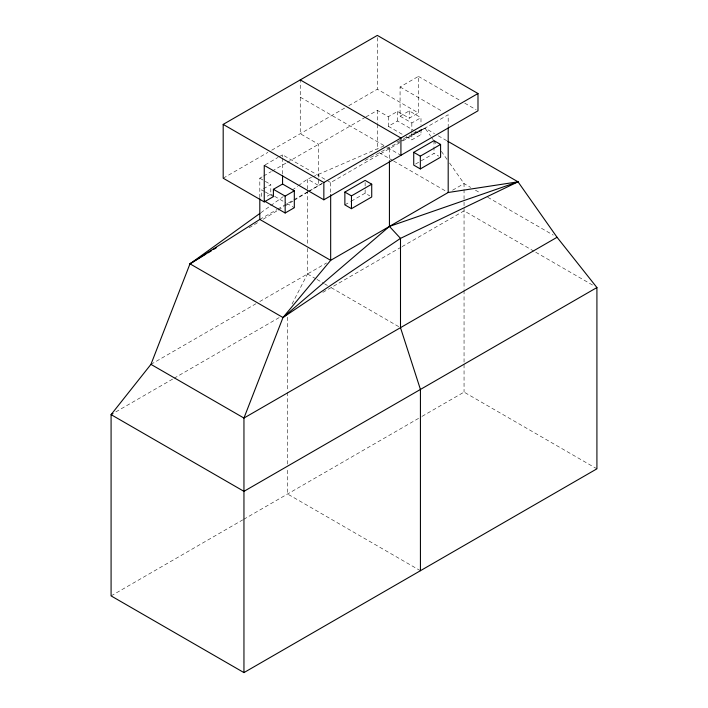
<?xml version="1.0" encoding="UTF-8"?>
<svg xmlns="http://www.w3.org/2000/svg" width="708" height="708" viewBox="0 0 708 708"><rect width="100%" height="100%" fill="white"/><g stroke="black" fill="none" stroke-linecap="round" stroke-linejoin="round"><path stroke-width="0.53" stroke-dasharray="3.54 2.66" d="M292.05 304.024L307.502 273.978L307.502 246.402M260.854 212.745L269.819 206.276M270.721 205.63L283.28 196.576M292.245 190.107L297.634 186.231M298.528 185.584L307.502 179.115L311.555 177.363M249.119 227.808L259.438 221.524M263.19 219.241L277.271 210.665M278.209 210.09L283.846 206.656M284.784 206.09L293.227 200.948M294.165 200.373L308.245 191.797M309.184 191.222L322.441 183.425M223.188 178.204L267.907 152.388M271.713 150.193L344.982 107.89M348.787 105.696L377.329 89.217L418.393 112.917L418.393 76.393L400.073 86.96L400.073 116.183L411.835 122.971L420.986 117.678L420.986 125.077M265.164 164.858L277.978 157.45M278.899 156.928L282.563 154.813L325.954 179.867M259.809 197.736L259.809 178.204L262.659 176.566M263.606 176.018L271.182 171.637M272.129 171.097L286.351 162.884M287.298 162.336L365.009 117.475M365.956 116.926L377.329 110.359L388.32 116.705L397.48 111.422L409.233 118.209L418.393 112.917M263.482 188.779L270.801 184.549L270.801 194.134L265.314 197.302M400.073 116.183L409.233 110.891L420.986 117.678M388.32 116.705L388.32 126.289L397.48 120.997L414.401 130.776M259.809 219.436L276.872 209.586M277.819 209.037L292.979 200.284M293.926 199.736L307.201 192.072M308.148 191.532L322.361 183.319M326.901 180.407L330.671 182.584L401.746 141.547M402.702 141.007L448.191 114.74L448.191 126.785M406.188 136.6L411.835 139.857L420.986 134.573L420.986 126.13M344.867 204.869L350.398 201.683M351.318 201.152L365.133 193.178L369.841 195.895M415.569 164.052L420.18 161.397M421.101 160.858L433.986 153.415L438.703 156.141M150.946 364.363L255.951 303.741M259.765 301.537L326.592 262.96M452.598 190.204L464.05 183.593L470.696 187.425M115.855 411.879L173.097 378.833M174.044 378.284L279.934 317.149M322.866 292.36L401.091 247.198M402.047 246.649L464.05 210.851L534.788 251.685M111.085 595.897L242.729 519.884M243.685 519.336L421.127 416.897M422.074 416.348L464.05 392.108L596.915 468.82M365.018 160.468L399.852 141.697M400.825 141.175L425.012 128.13L434.508 133.608M396.79 142.016L399.71 140.573M403.604 138.662L425.012 128.13L430.685 136.184M312.564 176.92L384.488 145.715M412.861 133.405L425.012 128.13M418.393 76.393L460.961 100.97M464.749 103.156L476.103 109.713M400.073 86.96L442.527 111.475M438.296 135.803L446.845 140.733M415.348 131.316L420.986 134.573M388.32 126.289L402.427 134.431M475.44 190.169L480.183 192.903M487.777 197.293L553.258 235.1M300.254 97.182L386.586 147.016M387.533 147.565L400.923 155.3M379.24 152.689L392.648 160.433M393.604 160.982L446.27 191.39M535.744 252.243L593.092 285.351M259.809 178.204L264.394 180.85M265.305 181.381L270.801 184.549M270.801 194.134L273.624 195.762M274.562 196.302L285.855 202.824M286.793 203.364L294.316 207.709M264.358 191.408L261.65 189.841L261.65 198.355M265.261 191.93L273.403 196.629M307.502 273.978L316.042 278.908M316.989 279.456L323.636 283.297M324.583 283.837L327.423 285.483M331.22 287.678L400.498 327.671M420.428 570.71L287.572 493.998L287.572 468.581M431.314 137.078L433.199 139.759M433.827 140.653L436.978 145.131M441.385 151.388L447.049 159.442M449.571 163.017L464.05 183.593L464.05 201.037M464.05 202.125L464.05 289.324M464.05 290.43L464.05 363.372M464.05 364.478L464.05 392.108M433.986 140.635L433.986 153.415M411.835 122.971L411.835 132.467M411.835 133.529L411.835 139.857M409.233 110.891L409.233 118.209M397.48 111.422L397.48 120.997M389.427 148.662L389.427 159.619M377.329 37.595L377.329 89.217M377.329 110.359L377.329 123.378M377.329 124.466L377.329 149.415M365.133 182.522L365.133 188.912M365.133 189.974L365.133 193.178M330.671 182.584L330.671 193.541M307.502 189.045L307.502 179.115L318.573 185.514L318.573 144.282L300.254 133.715L300.254 79.898M307.502 190.151L307.502 245.295M287.572 317.166L287.572 391.214M287.572 392.321L287.572 464.156M282.563 154.813L282.563 156.972M282.563 158.061L282.563 174.292"/><path stroke-width="1.06" d="M447.792 141.281L518.017 181.823L557.054 237.286L596.915 287.554L596.915 468.82L243.95 672.6L111.085 595.897L111.085 414.631L150.946 364.363L189.983 263.827L259.951 213.391M259.809 198.824L259.809 219.436L189.983 263.827L282.988 317.52L400.498 238.375L518.017 181.823L448.191 192.496L330.671 260.34L282.988 317.52L243.95 418.056L243.95 672.6M282.988 317.52L389.427 226.418L518.017 181.823M189.983 263.827L205.939 254.11M207.816 252.968L211.568 250.676M213.444 249.535L216.267 247.818M264.252 201.913L223.188 178.204L223.188 124.396L377.329 35.4L477.989 93.518L477.989 110.802L323.848 199.798L264.252 165.38L264.252 201.913L273.403 196.629L273.403 189.31L282.563 184.027L294.316 190.815L294.316 207.709L285.165 212.993L264.473 201.045M273.403 189.31L285.165 196.098L294.316 190.815M223.188 124.396L323.848 182.514L477.989 93.518M344.867 192.089L365.133 180.39L371.727 184.195L371.727 196.983L351.469 208.683L344.867 204.869L344.867 192.089L351.469 195.895L371.727 184.195M413.729 152.335L433.986 140.635L440.588 144.441L440.588 157.229L420.331 168.929L413.729 165.114L413.729 152.335L420.331 156.141L440.588 144.441M112.997 413.534L111.085 414.631L243.95 491.343L596.915 287.554M557.054 237.286L243.95 418.056L150.946 364.363M300.254 79.898L400.923 138.016L400.923 155.3M259.809 219.436L330.671 260.34L330.671 194.638M448.191 127.883L448.191 192.496M420.331 156.141L420.331 168.929M420.428 570.71L420.428 389.444L400.498 327.671L400.498 238.375L389.427 226.418L389.427 160.707M351.469 195.895L351.469 208.683M323.848 182.514L323.848 199.798M285.165 196.098L285.165 212.993M282.563 175.372L282.563 184.027"/></g></svg>
